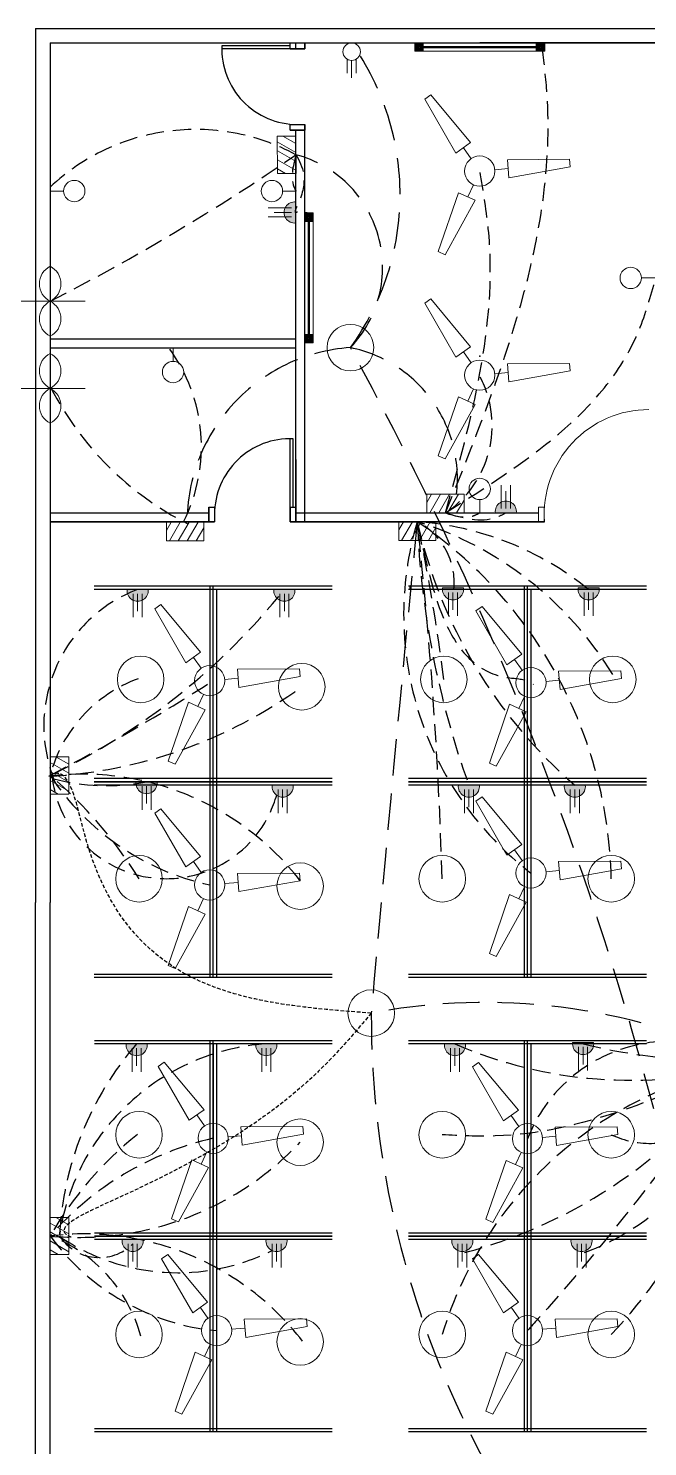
# Model space of a CAD drawing. Header units: inches. Extents: x 35258 to 134537, y 25067 to 83300.
# Drawn here: x 68787.1 to 68999.9, y 39035.8 to 39522.6 of the extents above; entities that cross this region are included whole.
import ezdxf

# ---------------------------------------------------------------- set-up
doc = ezdxf.new("R2010")
doc.units = ezdxf.units.IN
doc.header["$LTSCALE"] = 5
doc.header["$MEASUREMENT"] = 0
doc.linetypes.add('HIDDEN', pattern=[0.375, 0.25, -0.125])
for name, color, linetype in [('belkuni', 7, 'Continuous'), ('door', 60, 'Continuous'), ('Furniture_1', 34, 'Continuous')]:
    doc.layers.add(name, color=color, linetype=linetype)
for name, color, linetype, lineweight in [('E. Fixture', 6, 'Continuous', 20), ('G-FIX', 4, 'Continuous', 9), ('HATCH', 251, 'Continuous', 5)]:
    doc.layers.add(name, color=color, linetype=linetype, lineweight=lineweight)

# ---------------------------------------------------------------- blocks, each defined once
blk = doc.blocks.new('S')
at = {"layer": 'E. Fixture'}
for p, q in [((27102.46766870946, -3564.51721088822), (27101.3704911174, -3580.674144426191)), ((27104.43619659863, -3564.487638738226), (27102.46766870946, -3564.51721088822)), ((27104.43619659863, -3564.487638738226), (27106.11614945854, -3580.634012478612)), ((27106.11614945854, -3580.634012478612), (27101.3704911174, -3580.674144426191)), ((27103.45193265404, -3584.143939886686), (27103.45193265404, -3580.6565425896)), ((27082.53971910421, -3599.018453666567), (27095.8245486937, -3589.688880827792)), ((27095.8245486937, -3589.688880827792), (27098.17042964658, -3593.814377915289)), ((27100.04195762664, -3590.050189886686), (27097.02158423842, -3591.794003275429)), ((27106.86190768145, -3590.050189886686), (27109.88228106967, -3591.794003275431)), ((27111.07931661439, -3589.688880827792), (27108.73343566151, -3593.814377915289)), ((27124.36414620388, -3599.018453666567), (27111.07931661439, -3589.688880827792)), ((27083.52409410421, -3600.723441180266), (27098.17042964658, -3593.814377915289)), ((27123.37977120388, -3600.723441180266), (27108.73343566151, -3593.814377915289)), ((27082.53971910421, -3599.018453666567), (27083.52409410421, -3600.723441180266)), ((27124.36414620388, -3599.018453666567), (27123.37977120388, -3600.723441180266))]:
    blk.add_line(p, q, dxfattribs=at)
blk.add_circle((27103.45193265404, -3588.081439886686), 3.9375, dxfattribs=at)
blk = doc.blocks.new('oo')
at = {"layer": 'E. Fixture', "lineweight": 15}
for p, q in [((755.2265564501672, 589.0984068058151), (809.1816122235127, 589.0984068058151)), ((755.2265564501672, 589.0317345255226), (809.1816122235127, 589.0317345255226)), ((755.2265564501672, 588.9650622452373), (809.1816122235127, 588.9650622452373)), ((755.2265564501672, 588.8983899649593), (809.1816122235127, 588.8983899649593)), ((755.2265564501672, 588.7650454043887), (809.1816122235127, 588.7650454043887)), ((755.2265564501672, 588.6317008438182), (809.1816122235127, 588.6317008438255)), ((755.2265564501672, 588.5650285635329), (809.1816122235127, 588.5650285635329)), ((755.2265564501672, 588.4983562832476), (809.1816122235127, 588.4983562832476)), ((755.2265564501672, 588.4316840029696), (809.1816122235127, 588.4316840029696)), ((755.2265564501672, 588.4316840029696), (809.1816122235127, 588.4316840029696))]:
    blk.add_line(p, q, dxfattribs=at)
at = {"layer": 'E. Fixture', "color": 5, "lineweight": 15}
blk.add_lwpolyline([(751.2262196331089, 590.7652138129179), (813.181949040571, 590.7652138129179), (813.181949040571, 586.7648769958596), (751.2262196331089, 586.7648769958596), (751.2262196331089, 590.7652138129179)], dxfattribs=at)
at = {"layer": 'HATCH', "lineweight": 15}
for points in [[(751.2262196331089, 590.7652138129179), (755.2265564501818, 590.7652138129179), (755.2265564501818, 586.7648769958596), (751.2262196331089, 586.7648769958596)], [(751.5595810345208, 590.431852411506), (754.8931950487408, 590.431852411506), (754.8931950487408, 587.0982383972787), (751.5595810345208, 587.0982383972787)], [(751.8929424359326, 590.0984910100724), (754.5598336473145, 590.0984910100724), (754.5598336473145, 587.4315997987051), (751.8929424359326, 587.4315997987051)], [(752.226303837359, 589.7651296086606), (754.2264722458881, 589.7651296086606), (754.2264722458881, 587.7649612001169), (752.226303837359, 587.7649612001169)], [(752.5596652387853, 589.4317682072342), (753.8931108444763, 589.4317682072342), (753.8931108444763, 588.0983226015505), (752.5596652387853, 588.0983226015505)], [(752.8930266402263, 589.0984068058078), (753.5597494430644, 589.0984068058078), (753.5597494430644, 588.4316840029696), (752.8930266402263, 588.4316840029696)], [(813.181949040571, 590.7652138129179), (809.1816122235273, 590.7652138129179), (809.1816122235273, 586.7648769958596), (813.181949040571, 586.7648769958596)], [(812.8485876391592, 590.431852411506), (809.5149736249391, 590.431852411506), (809.5149736249391, 587.0982383972787), (812.8485876391592, 587.0982383972787)], [(812.5152262377474, 590.0984910100797), (809.8483350263509, 590.0984910100797), (809.8483350263509, 587.4315997987051), (812.5152262377474, 587.4315997987051)], [(812.181864836321, 589.7651296086606), (810.1816964277773, 589.7651296086606), (810.1816964277773, 587.7649612001169), (812.181864836321, 587.7649612001169)], [(811.8485034348946, 589.4317682072342), (810.5150578292037, 589.4317682072342), (810.5150578292037, 588.0983226015505), (811.8485034348946, 588.0983226015505)], [(811.5151420334828, 589.0984068058078), (810.8484192306155, 589.0984068058078), (810.8484192306155, 588.4316840029696), (811.5151420334828, 588.4316840029696)]]:
    blk.add_lwpolyline(points, close=True, dxfattribs=at)
blk = doc.blocks.new('05')
at = {"layer": 'E. Fixture'}
blk.add_hatch(color=256, dxfattribs=at).paths.add_polyline_path([(27124.32238466969, -3822.558064193767), (27124.32238466969, -3814.558064193769, 1.138441978113043)])
for p, q in [((27122.65102251557, -3816.832463298529), (27113.66786581746, -3816.832463298529)), ((27124.32238466969, -3822.558064193769), (27124.32238466969, -3814.558064193769)), ((27122.65102251557, -3820.283665089007), (27113.66786581746, -3820.283665089007)), ((27122.65102251557, -3818.558064193768), (27115.97039609485, -3818.558064193768))]:
    blk.add_line(p, q, dxfattribs=at)
blk.add_arc((27123.80228765426, -3818.558064193768), 4.033670897018604, 82.59172132670682, 277.4082786732857, dxfattribs=at)
blk = doc.blocks.new('14')
at = {"layer": 'E. Fixture'}
for p, q in [((26233.99454336568, -3909.108008028026), (26233.99454336568, -3891.108008028026)), ((26224.99454336568, -3900.108008028026), (26242.99454336568, -3900.108008028026))]:
    blk.add_line(p, q, dxfattribs=at)
for centre, start, end in [((26229.49454336568, -3902.357907209644), 26.56402424027009, 153.4359757597299), ((26238.49454336568, -3902.357907209644), 26.56402424027009, 153.4359757597299), ((26229.49454336568, -3897.858108846398), 206.5640242402701, 333.4359757597299), ((26238.49454336568, -3897.858108846398), 206.5640242402701, 333.4359757597299)]:
    blk.add_arc(centre, 5.031107862831867, start, end, dxfattribs=at)

msp = doc.modelspace()

# ---------------------------------------------------------------- hatches: boundary and pattern name
at = {"layer": 'E. Fixture', "lineweight": 5}
h = msp.add_hatch(dxfattribs=at)
h.set_pattern_fill('ANSI31', color=256, scale=21.33512969102594, angle=105.4363969350135, style=0)
h.set_pattern_definition([(150.4363969350135, (63360.27917349591, -17236.08173435697), (-1.315815917254546, -2.319684721083037), [])])
h.paths.add_polyline_path([(68879.14880522838, 39472.83882016582), (68879.0513059508, 39485.63952667393), (68872.65095269674, 39485.59077703513), (68872.74845197433, 39472.79007052703)])
h = msp.add_hatch(dxfattribs=at)
h.set_pattern_fill('ANSI31', color=256, scale=21.33512969102594, angle=15, style=0)
h.set_pattern_definition([(59.99999999999999, (12258.81274115503, 45306.90310721884), (-2.309595538183013, 1.333445605689122), [])])
h.paths.add_polyline_path([(68924.05398980384, 39356.2706447266), (68936.85506761845, 39356.2706447266), (68936.85506761845, 39362.6711836339), (68924.05398980384, 39362.6711836339)])
h = msp.add_hatch(dxfattribs=at)
h.set_pattern_fill('ANSI31', color=256, scale=21.33512969102594, angle=15, style=0)
h.set_pattern_definition([(59.99999999999999, (12169.35259111239, 45297.29455453316), (-2.309595538183013, 1.333445605689122), [])])
h.paths.add_polyline_path([(68834.5938397612, 39346.66209204091), (68847.39491757582, 39346.66209204091), (68847.39491757582, 39353.06263094822), (68834.5938397612, 39353.06263094822)])
h = msp.add_hatch(dxfattribs=at)
h.set_pattern_fill('ANSI31', color=256, scale=21.33512969102594, angle=15, style=0)
h.set_pattern_definition([(59.99999999999999, (12249.13882770246, 45297.50256831155), (-2.309595538183013, 1.333445605689122), [])])
h.paths.add_polyline_path([(68914.38007635127, 39346.8701058193), (68927.18115416588, 39346.8701058193), (68927.18115416588, 39353.2706447266), (68914.38007635127, 39353.2706447266)])
h = msp.add_hatch(dxfattribs=at)
h.set_pattern_fill('ANSI31', color=256, scale=21.33512969102594, angle=105, style=0)
h.set_pattern_definition([(150, (62850.41365664152, -17405.45217351903), (-1.333445605689122, -2.309595538183013), [])])
h.paths.add_polyline_path([(68801.04611913377, 39259.78907512977), (68801.04611913377, 39272.59015294439), (68794.64558022647, 39272.59015294439), (68794.64558022647, 39259.78907512977)])
h = msp.add_hatch(dxfattribs=at)
h.set_pattern_fill('ANSI31', color=256, scale=21.33512969102594, angle=105, style=0)
h.set_pattern_definition([(150, (62850.41365664152, -17563.55121804124), (-1.333445605689122, -2.309595538183013), [])])
h.paths.add_polyline_path([(68801.04611913377, 39101.69003060756), (68801.04611913377, 39114.49110842217), (68794.64558022647, 39114.49110842217), (68794.64558022647, 39101.69003060756)])

# ---------------------------------------------------------------- linework, layer by layer
for p, q in [((68789.64558022647, 39522.60767888736), (69527.96405680342, 39522.60767888736)), ((68789.64558022647, 39522.60767888736), (68789.64558022647, 39517.60767888736)), ((68789.64558022647, 39522.60767888736), (68789.64558022647, 39517.60767888736)), ((68789.64558022647, 39517.60767888736), (68789.64558022647, 39222.54037861347)), ((68794.64558022647, 39517.60767888736), (69527.96405680341, 39517.60767888736)), ((68794.64558022647, 39517.60767888736), (68794.64558022647, 39222.54037861347)), ((68879.10005558976, 39515.60767888736), (68879.10005558976, 39517.60767888736)), ((68879.10005558976, 39515.60767888736), (68879.10005558976, 39517.60767888736)), ((68882.10005558976, 39515.60767888736), (68882.10005558976, 39517.60767888736)), ((68882.10005558976, 39515.60767888736), (68882.10005558976, 39517.60767888736)), ((68882.10005558976, 39517.60767888736), (69002.37426441397, 39517.60767888736)), ((69002.37426441397, 39517.60767888736), (68942.23716000187, 39517.60767888736)), ((68879.10005558975, 39489.60767888736), (68879.10005558975, 39489.61248702425)), ((68879.10005558975, 39489.60767888736), (68879.10005558975, 39489.61248702425)), ((68879.10005558976, 39353.2706447266), (68879.10005558978, 39487.60767888736)), ((68879.10005558976, 39353.2706447266), (68879.10005558978, 39487.60767888736)), ((68882.10005558976, 39353.2706447266), (68882.10005558976, 39489.60767888736)), ((68882.10005558976, 39353.2706447266), (68882.10005558976, 39489.60767888736)), ((68879.10005558976, 39415.88932178463), (68794.64558022647, 39415.88932178463)), ((68879.10005558976, 39415.88932178463), (68794.64558022647, 39415.88932178463)), ((68879.10005558976, 39412.88932178463), (68794.64558022647, 39412.88932178463)), ((68879.10005558976, 39412.88932178463), (68794.64558022647, 39412.88932178463)), ((68879.10005558976, 39353.2706447266), (68879.10005558976, 39412.88932178463)), ((68879.10005558976, 39353.2706447266), (68879.10005558976, 39412.88932178463)), ((68882.10005558976, 39353.2706447266), (68882.10005558976, 39412.88932178463)), ((68882.10005558976, 39353.2706447266), (68882.10005558976, 39412.88932178463)), ((68879.10005558976, 39374.64689683442), (68879.10005558976, 39353.2706447266)), ((68879.10005558976, 39374.64689683442), (68879.10005558976, 39353.2706447266)), ((68794.64558022647, 39356.2706447266), (68849.10005558978, 39356.2706447266)), ((68794.64558022647, 39356.2706447266), (68849.10005558978, 39356.2706447266)), ((68851.10005558976, 39356.2706447266), (68851.10486372665, 39356.2706447266)), ((68851.10005558976, 39356.2706447266), (68851.10486372665, 39356.2706447266)), ((68879.10005558975, 39356.2706447266), (68962.37426441399, 39356.2706447266)), ((68879.10005558975, 39356.2706447266), (68962.37426441399, 39356.2706447266)), ((68964.37426441399, 39356.27064472659), (68964.37773680367, 39356.2706447266)), ((68964.37426441399, 39356.2706447266), (68964.37773680368, 39356.2706447266)), ((68964.37426441399, 39356.2706447266), (68964.37773680367, 39356.2706447266)), ((68851.10005558976, 39353.2706447266), (68794.64558022647, 39353.2706447266)), ((68794.64558022647, 39353.2706447266), (68851.10005558976, 39353.2706447266)), ((68851.10005558976, 39353.2706447266), (68794.64558022647, 39353.2706447266)), ((68794.64558022647, 39353.2706447266), (68851.10005558976, 39353.2706447266)), ((68964.46117487828, 39353.27064472662), (68877.10005558976, 39353.27064472661)), ((68877.10005558978, 39353.2706447266), (68964.46117487828, 39353.2706447266)), ((68877.10005558978, 39353.2706447266), (68964.46117487828, 39353.27064472661)), ((68964.46117487828, 39353.27064472662), (68877.10005558976, 39353.27064472661)), ((68930.93458982035, 39353.27064472662), (68964.46117487828, 39353.27064472662)), ((68930.93458982035, 39353.27064472662), (68964.46117487828, 39353.27064472662)), ((68809.81297041196, 39331.22415535058), (68891.47386697293, 39331.22415535058)), ((68849.46479895437, 39331.22415535058), (68849.46479895437, 39196.79147791611)), ((68850.64341869217, 39196.79147791611), (68850.64341869217, 39331.22415535058)), ((68917.80616341693, 39331.22415535059), (68999.46705997789, 39331.22415535059)), ((68918.34684741711, 39330.0455356128), (68918.34684741711, 39331.2241553506)), ((68957.45799195934, 39331.22415535059), (68957.45799195934, 39196.79147791612)), ((68958.63661169712, 39196.79147791612), (68958.63661169712, 39331.22415535059)), ((68891.47386697293, 39330.04553561279), (68809.81297041196, 39330.04553561279)), ((68851.82203843023, 39330.04553561279), (68851.82203843023, 39196.79147791611)), ((68999.46705997789, 39330.04553561279), (68917.80616341693, 39330.04553561279)), ((68959.81523143519, 39330.04553561279), (68959.81523143519, 39196.79147791612)), ((68809.81297041196, 39265.18643637124), (68891.47386697293, 39265.18643637124)), ((68809.81297041196, 39264.00781663344), (68891.47386697293, 39264.00781663344)), ((68891.47386697293, 39264.00781663344), (68809.81297041196, 39264.00781663344)), ((68891.47386697293, 39262.82919689564), (68809.81297041196, 39262.82919689564)), ((68917.80616341693, 39265.18643637124), (68999.46705997789, 39265.18643637124)), ((68917.80616341693, 39264.00781663344), (68999.46705997789, 39264.00781663344)), ((68999.46705997789, 39264.00781663345), (68917.80616341693, 39264.00781663345)), ((68999.46705997789, 39262.82919689565), (68917.80616341693, 39262.82919689565)), ((68789.64558022647, 38622.54037861347), (68789.64558022647, 39222.54037861347)), ((68794.64558022647, 38981.80844019868), (68794.64558022647, 39222.54037861347)), ((68809.81297041225, 39197.97009765391), (68891.47386697322, 39197.97009765391)), ((68891.47386697322, 39196.79147791611), (68809.81297041225, 39196.79147791611)), ((68917.80616341722, 39197.97009765392), (68999.46705997818, 39197.97009765392)), ((68999.46705997818, 39196.79147791612), (68917.80616341722, 39196.79147791612)), ((68809.81852460236, 39175.24111753713), (68891.47942116333, 39175.24111753713)), ((68849.47035314477, 39175.24111753713), (68849.47035314477, 39040.80844010266)), ((68849.47035314505, 39175.24111753713), (68849.47035314505, 39040.80844010266)), ((68850.64897288254, 39040.80844010266), (68850.64897288254, 39175.24111753713)), ((68850.64897288285, 39040.80844010266), (68850.64897288285, 39175.24111753713)), ((68917.80616341688, 39175.24111753713), (68999.46705997785, 39175.24111753713)), ((68957.4579919593, 39175.24111753713), (68957.4579919593, 39040.80844010266)), ((68957.46354615001, 39175.24111753714), (68957.46354615001, 39040.80844010267)), ((68958.63661169706, 39040.80844010266), (68958.63661169706, 39175.24111753713)), ((68958.6421658878, 39040.80844010267), (68958.6421658878, 39175.24111753714)), ((68891.47942116333, 39174.06249779934), (68809.81852460236, 39174.06249779934)), ((68850.64897288312, 39174.06249779934), (68850.64897288312, 39109.20339855779)), ((68851.82759262063, 39174.06249779934), (68851.82759262063, 39040.80844010266)), ((68851.8275926209, 39174.06249779934), (68851.8275926209, 39040.80844010266)), ((68999.46705997785, 39174.06249779934), (68917.80616341688, 39174.06249779934)), ((68959.81523143515, 39174.06249779934), (68959.81523143515, 39040.80844010266)), ((68959.82078562587, 39174.06249779934), (68959.82078562587, 39040.80844010267)), ((68809.81852460236, 39109.20339855779), (68891.47942116333, 39109.20339855779)), ((68809.81852460236, 39108.02477881998), (68891.47942116333, 39108.02477881998)), ((68891.47942116333, 39108.02477881999), (68809.81852460236, 39108.02477881999)), ((68891.47942116333, 39106.84615908219), (68809.81852460236, 39106.84615908219)), ((68917.80616341688, 39109.20339855779), (68999.46705997785, 39109.20339855779)), ((68917.80616341688, 39108.02477881998), (68999.46705997785, 39108.02477881998)), ((68999.46705997785, 39108.02477881999), (68917.80616341688, 39108.02477881999)), ((68999.46705997785, 39106.84615908219), (68917.80616341688, 39106.84615908219)), ((68809.81852460266, 39041.98705984046), (68891.47942116362, 39041.98705984046)), ((68891.47942116362, 39040.80844010266), (68809.81852460266, 39040.80844010266)), ((68917.80616341718, 39041.98705984046), (68999.46705997814, 39041.98705984046)), ((68999.46705997814, 39040.80844010266), (68917.80616341718, 39040.80844010266))]:
    msp.add_line(p, q)
at = {"color": 40, "linetype": 'HIDDEN', "ltscale": 10, "true_color": 0xf8d731}
for centre, radius, start, end in [((68825.36405573897, 39465.59873005019), 89.50137900019793, 324.0170189815387, 35.52771007712872), ((68868.9233117559, 39440.61759381756), 39.93986134353543, 316.2777792379933, 75.2381658230846), ((68901.82247656236, 39353.01196327303), 60.13618590150209, 93.84698202682313, 180.3543555350184), ((67882.52348673338, 38856.62321119448), 1157.726593230615, 3.632536641200822, 28.72380833878224), ((68888.56240550695, 39367.95864727357), 45.98881735026885, 353.397943125026, 78.42788460432077), ((83253.81912634429, 37922.90602567284), 14404.2332633296, 174.30104023618, 174.9749925631282), ((69228.10735973071, 39184.55651972193), 323.1597349070744, 179.9957424487857, 233.9485414424018), ((68943.96302140459, 38978.37594677578), 209.8631281335712, 64.91517273835434, 100.7141201806955)]:
    msp.add_arc(centre, radius, start, end, dxfattribs=at)
at = {"color": 1, "linetype": 'HIDDEN', "ltscale": 5}
for centre, radius, start, end in [((68844.5993334017, 39414.89971210331), 73.00593202503568, 61.79847439364463, 133.1760542528918), ((68453.52922087754, 40097.67756825146), 750.7173793045395, 297.0157022956209, 304.5333300024429), ((68789.48728418181, 39379.02082992884), 57.1188245772308, 333.203832075796, 36.3664863329603), ((68890.80262543891, 39448.7561297332), 107.9379612056374, 207.3368519315284, 242.9330316684754), ((68910.55898590677, 39386.20177558188), 35.94030073302033, 303.6124112750935, 27.61850962395861), ((69027.70804937133, 39321.26755496566), 111.6139504068828, 163.3377015512279, 232.5345767988179), ((69085.34545097731, 39390.32908065829), 168.6860853761509, 192.6910214312293, 229.0989214551957), ((68253.76513993768, 39213.08742059233), 681.587104201279, 7.254177062504019, 11.8688264735172), ((68884.59148379175, 39237.76254889561), 121.0445101483225, 31.36539016084396, 72.60402523501787), ((67367.33914886719, 39183.14535663796), 1562.729344152428, 1.744367277882624, 6.249846129150675), ((68835.53588103227, 39227.5548075947), 151.8918576318933, 1.192241619773795, 55.85979551759932), ((68909.95456598075, 39332.41079009689), 23.501848387026, 354.2239045534329, 62.57115329158368), ((68913.03154092094, 39247.46566754825), 106.0883657541456, 51.11490204694468, 85.81118053344788), ((69221.25910032562, 39365.14870293653), 300.7131661058057, 182.2637508983575, 199.8924812579439), ((68842.67252626202, 39283.15602769196), 50.21750201836397, 110.9763289463497, 202.9218368104444), ((68696.35604663705, 39472.75812729696), 228.737453394666, 295.6054911767809, 321.3974481916895), ((68785.79688293634, 39427.90714987236), 162.2343946021051, 272.9541274207069, 305.9679350389797), ((68841.6361761366, 39253.74564757634), 48.61037342640225, 110.1638513094717, 165.1675046543413), ((68458.11035251619, 39910.43902109689), 726.851645517596, 297.581121409171, 302.6867461954105), ((68805.74227994005, 39171.80261881004), 94.79621724891754, 37.91417512048001, 97.01928343660627), ((68696.47676420027, 39150.83418406759), 151.4727422930187, 31.82742193237349, 49.60182919281504), ((68868.16407205659, 39314.62386970053), 88.03888779980444, 213.3770404479086, 257.7370887521919), ((68834.50479054564, 39270.20751135502), 39.4707349603353, 185.4120468824376, 346.9945121459139), ((68813.95615915988, 39334.58150045193), 71.9098781433579, 255.0158465815744, 281.0624916360721), ((69007.63028857068, 39122.33966772064), 52.59380587434837, 61.23857528656243, 158.6608523329513), ((68906.2041008286, 39102.85846138321), 108.4844395948131, 138.977714308568, 177.2355860923394), ((68874.28080982635, 39096.97825562406), 77.27141448692805, 93.98874896985284, 171.4762363288248), ((68994.10944408835, 39313.48621440936), 151.9450213069161, 246.5767207195239, 284.6944856322448), ((69025.26945651496, 39368.94817369569), 200.6496948173412, 256.3013910008011, 272.1898699586304), ((69056.44462137423, 39035.88921759584), 132.7708872739528, 100.3229564353322, 163.1942623087362), ((68892.88347235297, 39269.11870752555), 172.4820103382546, 284.8391051389759, 324.2904559690876), ((68948.87308649799, 39182.46644085004), 85.28526211473338, 290.126637179949, 349.2173771168208), ((69000.87274396782, 39172.16475436906), 32.27880891326959, 245.3202455449468, 353.3826594408591), ((68863.3746534262, 39192.35221145301), 171.238947044779, 316.4066839560627, 351.9745429071598), ((68900.64798893048, 39047.24902582949), 122.2219460084141, 128.465791665789, 150.1457368554811), ((68874.49792896057, 39038.29030624836), 106.0588249369154, 102.9949611013258, 138.8427544785419), ((68804.64017829491, 39212.08036671143), 104.4689902154583, 264.5100889413212, 316.5883127297638), ((68806.25443522586, 39013.86090783768), 94.94205943399645, 37.74292611666922, 97.0233048640546), ((68776.30666368535, 39060.22010221626), 51.26302270583975, 15.27757461650127, 69.03843450265984), ((68859.31737696657, 39155.33422436361), 80.08997577337523, 216.1486525383814, 264.6340225904963), ((68811.55600120094, 39117.05336299462), 16.37979842130767, 213.1740278860654, 314.3567976253788), ((68838.50531327215, 39168.06825983473), 72.58312731269255, 236.1034065333011, 296.473971868043)]:
    msp.add_arc(centre, radius, start, end, dxfattribs=at)
for points in [[(68930.45452868659, 39356.2706447266), (68965.32908900247, 39500.2628735841), (68963.82116196149, 39515.44749700614)], [(68879.10005558978, 39479.23917339544), (68878.65048039115, 39467.61072573219), (68879.10005558976, 39466.74850033597)], [(68879.10005558979, 39479.2391733953), (68879.9892679717, 39462.78640446476), (68879.10005558978, 39459.41906785563), (68879.56511550189, 39459.63750913816)], [(68930.45452868662, 39356.2706447266), (68945.29658217971, 39452.53395782367), (68942.23716000188, 39473.61275240166)], [(68930.45452868663, 39356.2706447266), (68996.49441024689, 39417.93899610182), (69002.37426441399, 39435.54803405032)], [(68930.45452868659, 39356.2706447266), (68939.77094967604, 39355.21585477012), (68942.23716000185, 39356.2706447266)], [(68930.4545286866, 39356.2706447266), (68947.84132599925, 39354.76228929176), (68951.19502991033, 39356.27064472659)], [(68920.78061523402, 39353.2706447266), (68952.09516248567, 39299.73413985886), (68959.8152314355, 39298.0140737125), (68960.73417531529, 39297.37513442401)], [(69032.93651236882, 39168.44501939946), (68947.58536890069, 39142.41125039309), (68929.34430585442, 39142.83442824859)], [(69032.93650933844, 39168.44501578722), (68966.04682437169, 39083.88838956573), (68958.6421658881, 39075.59522919913)]]:
    msp.add_spline(points, degree=3, dxfattribs=at)
at = {"color": 40, "linetype": 'HIDDEN', "true_color": 0xf8d731}
for points in [[(68904.94762571584, 39184.58053316816), (68806.79886126415, 39244.83632230591), (68794.64558022647, 39266.18961401253), (68794.15786108964, 39265.88834591358)], [(68904.94762571582, 39184.58053316816), (68818.83816515854, 39121.53130269704), (68801.04611913377, 39108.09056949032), (68801.9832741637, 39107.69710413336)]]:
    msp.add_spline(points, degree=3, dxfattribs=at)
msp.add_point((68942.23716000185, 39410.04965611352))
msp.add_point((68942.23716000185, 39410.04965611352))
at = {"layer": 'belkuni'}
for p, q in [((68877.10005558976, 39515.60767888736), (68853.60005558976, 39515.60767888736)), ((68877.10005558976, 39515.60767888736), (68853.60005558976, 39515.60767888736)), ((68877.10005558976, 39516.60767888736), (68853.61929347622, 39516.60767888736)), ((68877.10005558976, 39516.60767888736), (68853.61929347622, 39516.60767888736)), ((68877.10005558976, 39358.2706447266), (68877.10005558976, 39381.7706447266)), ((68877.10005558976, 39358.2706447266), (68877.10005558976, 39381.7706447266)), ((68878.10005558976, 39358.2706447266), (68878.10005558976, 39381.75140684014)), ((68878.10005558976, 39358.2706447266), (68878.10005558976, 39381.75140684014))]:
    msp.add_line(p, q, dxfattribs=at)
for centre, start, end in [((68879.60005558976, 39515.60767888736), 177.7957724964776, 270), ((68879.60005558976, 39515.60767888736), 177.7957724964642, 270), ((68877.10005558976, 39355.7706447266), 87.79577249647726, 180), ((68877.10005558976, 39355.7706447266), 87.79577249647974, 180)]:
    msp.add_arc(centre, 26, start, end, dxfattribs=at)
at = {"layer": 'door'}
for p, q in [((68877.10005558976, 39515.60767888736), (68882.10005558976, 39515.60767888736)), ((68877.10005558976, 39515.60767888736), (68882.10005558976, 39515.60767888736)), ((68877.10005558976, 39487.60767888736), (68882.10005558976, 39487.60767888736)), ((68877.10005558976, 39487.60767888736), (68882.10005558976, 39487.60767888736)), ((68849.10005558976, 39358.2706447266), (68849.10005558976, 39353.2706447266)), ((68849.10005558976, 39358.2706447266), (68849.10005558976, 39353.2706447266)), ((68877.10005558976, 39358.2706447266), (68877.10005558976, 39353.2706447266)), ((68877.10005558976, 39358.2706447266), (68877.10005558976, 39353.2706447266))]:
    msp.add_line(p, q, dxfattribs=at)
for points in [[(68877.10005558976, 39515.60767888736), (68877.10005558976, 39517.60767888736), (68882.10005558976, 39517.60767888736), (68882.10005558976, 39515.60767888736)], [(68877.10005558976, 39515.60767888736), (68877.10005558976, 39517.60767888736), (68882.10005558976, 39517.60767888736), (68882.10005558976, 39515.60767888736)], [(68877.10005558976, 39487.60767888736), (68877.10005558976, 39489.60767888736), (68882.10005558976, 39489.60767888736), (68882.10005558976, 39487.60767888736)], [(68877.10005558976, 39487.60767888736), (68877.10005558976, 39489.60767888736), (68882.10005558976, 39489.60767888736), (68882.10005558976, 39487.60767888736)], [(68849.10005558976, 39358.2706447266), (68851.10005558976, 39358.2706447266), (68851.10005558976, 39353.2706447266), (68849.10005558976, 39353.2706447266)], [(68849.10005558976, 39358.2706447266), (68851.10005558976, 39358.2706447266), (68851.10005558976, 39353.2706447266), (68849.10005558976, 39353.2706447266)], [(68877.10005558976, 39358.2706447266), (68879.10005558976, 39358.2706447266), (68879.10005558976, 39353.2706447266), (68877.10005558976, 39353.2706447266)], [(68877.10005558976, 39358.2706447266), (68879.10005558976, 39358.2706447266), (68879.10005558976, 39353.2706447266), (68877.10005558976, 39353.2706447266)]]:
    msp.add_lwpolyline(points, close=True, dxfattribs=at)
at = {"layer": 'E. Fixture', "lineweight": 5}
for p, q in [((68896.65020104696, 39511.99087380163), (68896.65020104696, 39507.28035199522)), ((68898.20337262607, 39511.59075180576), (68898.20337262534, 39505.64289560248)), ((68899.75654420372, 39511.99087380163), (68899.75654420372, 39507.28035199522)), ((68794.64558022647, 39465.35737257932), (68794.64558022647, 39468.13962809266)), ((68879.10005558976, 39465.3573725793), (68879.10005558976, 39468.13962809265)), ((68799.23596672405, 39466.74850033598), (68794.64558022647, 39466.74850033598)), ((68874.50966909218, 39466.74850033597), (68879.10005558976, 39466.74850033597)), ((68997.7838779164, 39436.93916180699), (69002.37426441399, 39436.93916180699)), ((68838.26394566477, 39412.88932178463), (68835.48169015144, 39412.88932178463)), ((68836.87281790812, 39408.29893528703), (68836.87281790812, 39412.88932178463)), ((68942.23716000185, 39360.86103122418), (68942.23716000185, 39356.2706447266)), ((68943.62828775852, 39356.2706447266), (68940.84603224517, 39356.2706447266))]:
    msp.add_line(p, q, dxfattribs=at)
for points in [[(68872.7484519745, 39472.79007050248), (68872.65095269695, 39485.59077701058), (68879.051305951, 39485.63952664938), (68879.14880522856, 39472.83882014127)], [(68924.05398977929, 39362.6711836339), (68936.8550675939, 39362.6711836339), (68936.8550675939, 39356.2706447266), (68924.05398977929, 39356.2706447266)], [(68834.59383973666, 39353.06263094822), (68847.39491755127, 39353.06263094822), (68847.39491755127, 39346.66209204091), (68834.59383973666, 39346.66209204091)], [(68914.38007632672, 39353.2706447266), (68927.18115414133, 39353.2706447266), (68927.18115414133, 39346.8701058193), (68914.38007632672, 39346.8701058193)], [(68794.64558022647, 39259.78907510523), (68794.64558022647, 39272.59015291984), (68801.04611913377, 39272.59015291984), (68801.04611913377, 39259.78907510523)], [(68794.64558022647, 39101.69003058301), (68794.64558022647, 39114.49110839763), (68801.04611913377, 39114.49110839763), (68801.04611913377, 39101.69003058301)]]:
    msp.add_lwpolyline(points, close=True, dxfattribs=at)
for centre, radius in [((68898.20337262067, 39514.59921534656), 3.00846354080204), ((68802.90827592212, 39466.74850033598), 3.67230919806784), ((68870.83735989411, 39466.74850033597), 3.67230919806784), ((68994.11156871833, 39436.93916180699), 3.67230919806784), ((68836.87281790812, 39404.62662608898), 3.67230919806784), ((68942.23716000185, 39364.53334042225), 3.67230919806784), ((68825.72646695033, 39299.15230309668), 8.000673634137163), ((68929.89664830938, 39299.15230309668), 8.000673634137163), ((68987.94719806711, 39299.15230309668), 8.000673634137163), ((68881.08239971721, 39296.60342150294), 8.000673634137163), ((68825.17412449537, 39230.71522756878), 8.000673634137163), ((68929.34430585442, 39230.71522756878), 8.000673634137163), ((68987.39485561215, 39230.71522756878), 8.000673634137163), ((68880.53005726225, 39228.16634597504), 8.000673634137163), ((68825.17412449537, 39142.83442824859), 8.000673634137163), ((68929.34430585442, 39142.83442824859), 8.000673634137163), ((68987.39485561215, 39142.83442824859), 8.000673634137163), ((68880.53005726225, 39140.28554665485), 8.000673634137163), ((68825.17412449537, 39074.27695394847), 8.000673634137163), ((68929.34430585442, 39074.27695394847), 8.000673634137163), ((68987.39485561215, 39074.27695394847), 8.000673634137163), ((68880.53005726225, 39071.72807235473), 8.000673634137163)]:
    msp.add_circle(centre, radius, dxfattribs=at)
at = {"layer": 'E. Fixture', "color": 40, "lineweight": 5, "true_color": 0xf8d731}
for centre in [(68897.78781559032, 39413.01264964927), (68904.94762571582, 39184.58053316816)]:
    msp.add_circle(centre, 8.000673634137163, dxfattribs=at)
at = {"layer": 'Furniture_1', "linetype": 'Continuous'}
msp.add_lwpolyline([(68882.89260159542, 39459.2561896859), (68882.10005558975, 39459.2492501349)], dxfattribs=at)
at = {"layer": 'G-FIX'}
msp.add_line((68964.37426441399, 39353.27064472662), (68964.37426441399, 39358.27064472662), dxfattribs=at)
msp.add_lwpolyline([(68964.37426441399, 39353.27064472662), (68962.37426441399, 39353.27064472662), (68962.37426441399, 39358.27064472662), (68964.37426441399, 39358.27064472662)], close=True, dxfattribs=at)
msp.add_arc((69000.37426441399, 39355.77064472661), 36, 90, 183.9820785780205, dxfattribs=at)

# ---------------------------------------------------------------- block references
at = {"lineweight": 5, "xscale": 0.7200000000000001, "yscale": 0.7200000000000001, "zscale": 0.7200000000000001}
msp.add_blockref('oo', (68379.05021927934, 39092.25672494206), dxfattribs=at)
at = {"lineweight": 5, "xscale": 0.7200000000000001, "yscale": 0.7200000000000001, "zscale": 0.7200000000000001, "rotation": 90}
msp.add_blockref('oo', (69307.45100953507, 38873.75222108446), dxfattribs=at)
at = {"layer": 'E. Fixture', "lineweight": 5}
for name, p, xscale, yscale, zscale, rotation in [('S', (99341.5540440909, 20136.08584804345), 1.317800955128273, 1.317800955128273, 1.317800955128273, 155.0800922591944), ('05', (44465.1543240418, 36022.42742509197), -0.9000757838413848, 0.900075783838929, 0.9000757838413848, 180), ('14', (73995.22746523726, 74410.54028343427), 1.333445605687302, 1.333445605687302, 1.333445605687302, 270), ('S', (99341.55404409088, 20066.0340204235), 1.317800955128273, 1.317800955128273, 1.317800955128273, 155.0800922591944), ('14', (73995.22746523726, 74380.64884223763), 1.333445605687302, 1.333445605687302, 1.333445605687302, 270), ('05', (72388.186672674, 63770.21637627458), 0.9000757838413848, 0.9000757838413848, 0.9000757838413848, 270), ('05', (65496.04488339822, 14916.56793079364), 0.9000757838413848, 0.9000757838413848, 0.9000757838413848, 90), ('05', (65542.63799677, 14916.56793079364), 0.9000757838413848, 0.9000757838413848, 0.9000757838413848, 90), ('05', (65387.70391056326, 14916.0998040648), 0.9000757838413848, 0.9000757838413848, 0.9000757838413848, 90), ('05', (65438.12105063166, 14916.09980406479), 0.9000757838413848, 0.9000757838413848, 0.9000757838413848, 90), ('S', (99248.78168304371, 19961.1678020531), 1.317800955128273, 1.317800955128273, 1.317800955128273, 155.0800922591944), ('S', (99359.13211552451, 19960.4871693543), 1.317800955128273, 1.317800955128273, 1.317800955128273, 155.0800922591944), ('05', (65390.76254983865, 14850.06208508545), 0.9000757838413848, 0.9000757838413848, 0.9000757838413848, 90), ('05', (65437.52457132534, 14848.88346534764), 0.9000757838413848, 0.9000757838413848, 0.9000757838413848, 90), ('05', (65501.49700834046, 14848.88346534766), 0.9000757838413848, 0.9000757838413848, 0.9000757838413848, 90), ('05', (65537.90574331416, 14848.88346534766), 0.9000757838413848, 0.9000757838413848, 0.9000757838413848, 90), ('S', (99359.13211552452, 19895.15036221104), 1.317800955128273, 1.317800955128273, 1.317800955128273, 155.0800922591944), ('S', (99248.78168304371, 19891.06683718663), 1.317800955128273, 1.317800955128273, 1.317800955128273, 155.0800922591944), ('05', (65387.36590143453, 14760.11676625134), 0.9000757838413848, 0.9000757838413848, 0.9000757838413848, 90), ('05', (65431.91412240462, 14760.11676625134), 0.9000757838413848, 0.9000757838413848, 0.9000757838413848, 90), ('05', (65496.71650376735, 14760.11676625134), 0.9000757838413848, 0.9000757838413848, 0.9000757838413848, 90), ('05', (65540.76104472564, 14760.52838080105), 0.9000757838413848, 0.9000757838413848, 0.9000757838413848, 90), ('S', (99249.96585697246, 19804.10604381996), 1.317800955128273, 1.317800955128273, 1.317800955128273, 155.0800922591944), ('S', (99357.95904997713, 19803.95100393947), 1.317800955128273, 1.317800955128273, 1.317800955128273, 155.0800922591944), ('05', (65386.01587538293, 14692.9004275342), 0.9000757838413848, 0.9000757838413848, 0.9000757838413848, 90), ('05', (65435.42376291536, 14692.9004275342), 0.9000757838413848, 0.9000757838413848, 0.9000757838413848, 90), ('05', (65499.23184456231, 14692.9004275342), 0.9000757838413848, 0.9000757838413848, 0.9000757838413848, 90), ('05', (65540.20634150653, 14692.9004275342), 0.9000757838413848, 0.9000757838413848, 0.9000757838413848, 90), ('S', (99251.14447671024, 19738.06832484092), 1.317800955128273, 1.317800955128273, 1.317800955128273, 155.0800922591944), ('S', (99357.95904997713, 19738.06832484092), 1.317800955128273, 1.317800955128273, 1.317800955128273, 155.0800922591944)]:
    msp.add_blockref(name, p, dxfattribs=dict(at, xscale=xscale, yscale=yscale, zscale=zscale, rotation=rotation))

doc.saveas('drawing.dxf')
